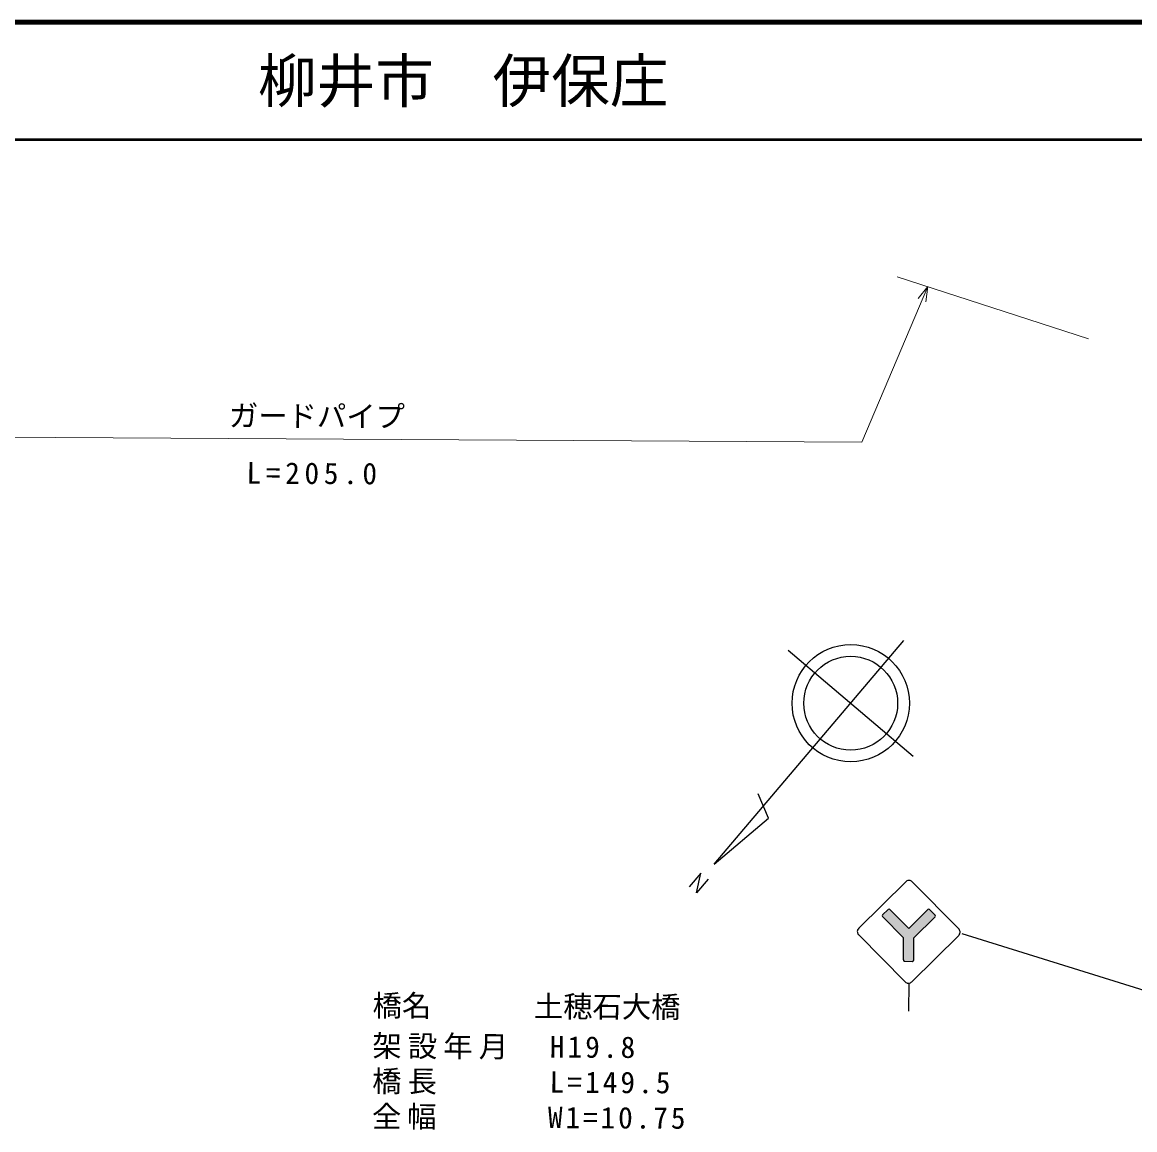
# Model space of a CAD drawing. Units: millimetres, scale not verified. Extents: x 40000 to 680000, y 20000 to 380000.
# Drawn here: x 384932 to 479775, y 285577 to 380000 of the extents above; entities that cross this region are included whole.
import ezdxf
from ezdxf.enums import TextEntityAlignment as Align

# ---------------------------------------------------------------- set-up
doc = ezdxf.new("R2010")
doc.units = ezdxf.units.MM
doc.header["$LTSCALE"] = 1000
for name, color, linetype, lineweight in [('M-BMK-SRVR', 3, 'Continuous', 25), ('M-STR-HTXT', 7, 'Continuous', 13), ('M-STR-STRC', 7, 'Continuous', 25), ('M-TTL', 2, 'Continuous', 140), ('M-TTL-LINE', 7, 'Continuous', 50)]:
    doc.layers.add(name, color=color, linetype=linetype, lineweight=lineweight)
doc.layers.add('M-TTL-TXT', color=7, linetype='Continuous')
doc.styles.add('ＭＳ ゴシック', font='')
doc.styles.get('ＭＳ ゴシック').set_extended_font_data('MS Gothic')

msp = doc.modelspace()

# ---------------------------------------------------------------- hatches: boundary and pattern name
at = {"layer": 'M-STR-STRC'}
msp.add_hatch(color=256, dxfattribs=at).paths.add_polyline_path([(458273, 303745), (460063, 301935), (460053, 300060), (460124, 299948), (460808, 299933), (460920, 300004), (460942, 301930), (462752, 303720), (462753, 303862), (462276, 304344), (462135, 304345), (460507, 302735), (458897, 304362), (458756, 304363), (458273, 303886)])

# ---------------------------------------------------------------- linework, layer by layer
at = {"layer": 'M-BMK-SRVR'}
for p, q in [((443914, 308218), (460089, 327281)), ((450223, 326472), (460898, 317414)), ((448559, 312146), (447681, 314203)), ((443914, 308218), (448559, 312146)), ((442797, 307465), (441801, 306279)), ((442407, 305767), (442797, 307465)), ((443405, 306944), (442407, 305767))]:
    msp.add_line(p, q, dxfattribs=at)
for radius in [5000, 4000]:
    msp.add_circle((455560, 321943), radius, dxfattribs=at)
at = {"layer": 'M-STR-HTXT'}
for p, q in [((475833, 353018), (459531, 358300)), ((456509, 344207), (462126, 357459)), ((461307, 356448), (462126, 357459)), ((462126, 357459), (461966, 356169)), ((363324, 344718), (456509, 344207))]:
    msp.add_line(p, q, dxfattribs=at)
at = {"layer": 'M-STR-STRC'}
for p, q in [((460248, 306712), (456245, 302752)), ((460286, 306746), (460248, 306712)), ((460355, 306790), (460286, 306746)), ((460428, 306819), (460355, 306790)), ((460469, 306828), (460428, 306819)), ((460551, 306831), (460469, 306828)), ((460630, 306818), (460551, 306831)), ((460677, 306801), (460630, 306818)), ((460748, 306761), (460677, 306801)), ((460810, 306709), (460748, 306761)), ((464769, 302705), (460810, 306709)), ((458755, 304363), (458273, 303886)), ((458273, 303745), (460063, 301935)), ((458897, 304362), (460507, 302735)), ((462135, 304345), (460507, 302735)), ((462752, 303720), (460942, 301930)), ((462753, 303862), (462276, 304344)), ((456135, 302573), (456122, 302493)), ((456153, 302620), (456135, 302573)), ((456192, 302691), (456153, 302620)), ((456245, 302752), (456192, 302691)), ((464803, 302668), (464769, 302705)), ((464847, 302599), (464803, 302668)), ((464876, 302525), (464847, 302599)), ((456122, 302493), (456126, 302412)), ((456126, 302412), (456134, 302371)), ((456134, 302371), (456164, 302297)), ((456164, 302297), (456208, 302228)), ((456208, 302228), (456241, 302190)), ((456241, 302190), (460201, 298187)), ((460053, 300060), (460063, 301935)), ((460763, 298184), (464766, 302144)), ((460931, 300055), (460942, 301930)), ((464766, 302144), (464819, 302205)), ((464819, 302205), (464858, 302276)), ((464858, 302276), (464875, 302323)), ((464875, 302323), (464889, 302403)), ((464885, 302484), (464876, 302525)), ((464889, 302403), (464885, 302484)), ((465038, 302311), (512959, 287358)), ((460053, 300060), (460054, 300047)), ((460054, 300047), (460056, 300035)), ((460056, 300035), (460059, 300022)), ((460059, 300022), (460063, 300011)), ((460063, 300011), (460069, 299999)), ((460069, 299999), (460076, 299988)), ((460076, 299988), (460083, 299979)), ((460083, 299979), (460092, 299969)), ((460092, 299969), (460102, 299961)), ((460102, 299961), (460113, 299954)), ((460113, 299954), (460124, 299948)), ((460124, 299948), (460136, 299944)), ((460136, 299944), (460148, 299940)), ((460148, 299940), (460160, 299938)), ((460160, 299938), (460173, 299937)), ((460173, 299937), (460175, 299937)), ((460175, 299937), (460808, 299933)), ((460808, 299933), (460821, 299934)), ((460821, 299934), (460834, 299936)), ((460834, 299936), (460846, 299939)), ((460846, 299939), (460858, 299943)), ((460858, 299943), (460869, 299949)), ((460869, 299949), (460880, 299956)), ((460880, 299956), (460890, 299964)), ((460890, 299964), (460899, 299973)), ((460899, 299973), (460907, 299982)), ((460907, 299982), (460914, 299993)), ((460914, 299993), (460920, 300004)), ((460920, 300004), (460925, 300016)), ((460925, 300016), (460928, 300028)), ((460928, 300028), (460930, 300041)), ((460930, 300041), (460931, 300053)), ((460931, 300053), (460931, 300055)), ((460201, 298187), (460262, 298135)), ((460262, 298135), (460333, 298095)), ((460333, 298095), (460380, 298078)), ((460380, 298078), (460460, 298065)), ((460460, 298065), (460541, 298068)), ((460512, 298067), (460499, 295698)), ((460541, 298068), (460582, 298077)), ((460582, 298077), (460656, 298106)), ((460656, 298106), (460725, 298150)), ((460725, 298150), (460763, 298184))]:
    msp.add_line(p, q, dxfattribs=at)
for centre, start, end in [((458344, 303815), 134.68524, 224.68524), ((458826, 304292), 44.68524, 134.68524), ((462205, 304274), 44.68524, 134.68524), ((462682, 303792), 314.68524, 44.68524)]:
    msp.add_arc(centre, 100, start, end, dxfattribs=at)
at = {"layer": 'M-TTL'}
msp.add_line((680000, 380000), (40000, 380000), dxfattribs=at)
at = {"layer": 'M-TTL-LINE'}
msp.add_line((40000, 370000), (680000, 370000), dxfattribs=at)

# ---------------------------------------------------------------- texts
at = {"layer": 'M-STR-HTXT', "style": 'ＭＳ ゴシック'}
for s, p in [('ガードパイプ', (402544, 345003)), ('橋名\u3000\u3000\u3000 土穂石大橋', (414793, 294712))]:
    msp.add_text(s, height=1833, rotation=359.7, dxfattribs=at).set_placement(p, align=Align.BOTTOM_LEFT)
at = {"layer": 'M-STR-HTXT', "char_height": 1833, "attachment_point": 7, "rotation": 359.7, "style": 'ＭＳ ゴシック'}
for s, insert in [('\\T1.32;L=205.0', (404052, 340634)), ('\\T1.21;架設年月\u3000H19.8', (414776, 291611)), ('\\T1.21;橋長\u3000\u3000\u3000L=149.5', (414759, 288605)), ('\\T1.2;全幅\u3000\u3000\u3000W1=10.75', (414743, 285599))]:
    msp.add_mtext(s, dxfattribs=dict(at, insert=insert))
at = {"layer": 'M-TTL-TXT', "style": 'ＭＳ ゴシック'}
msp.add_text('柳井市\u3000伊保庄', height=3666, dxfattribs=at).set_placement((405024, 375000), align=Align.MIDDLE_LEFT)

doc.saveas('drawing.dxf')
